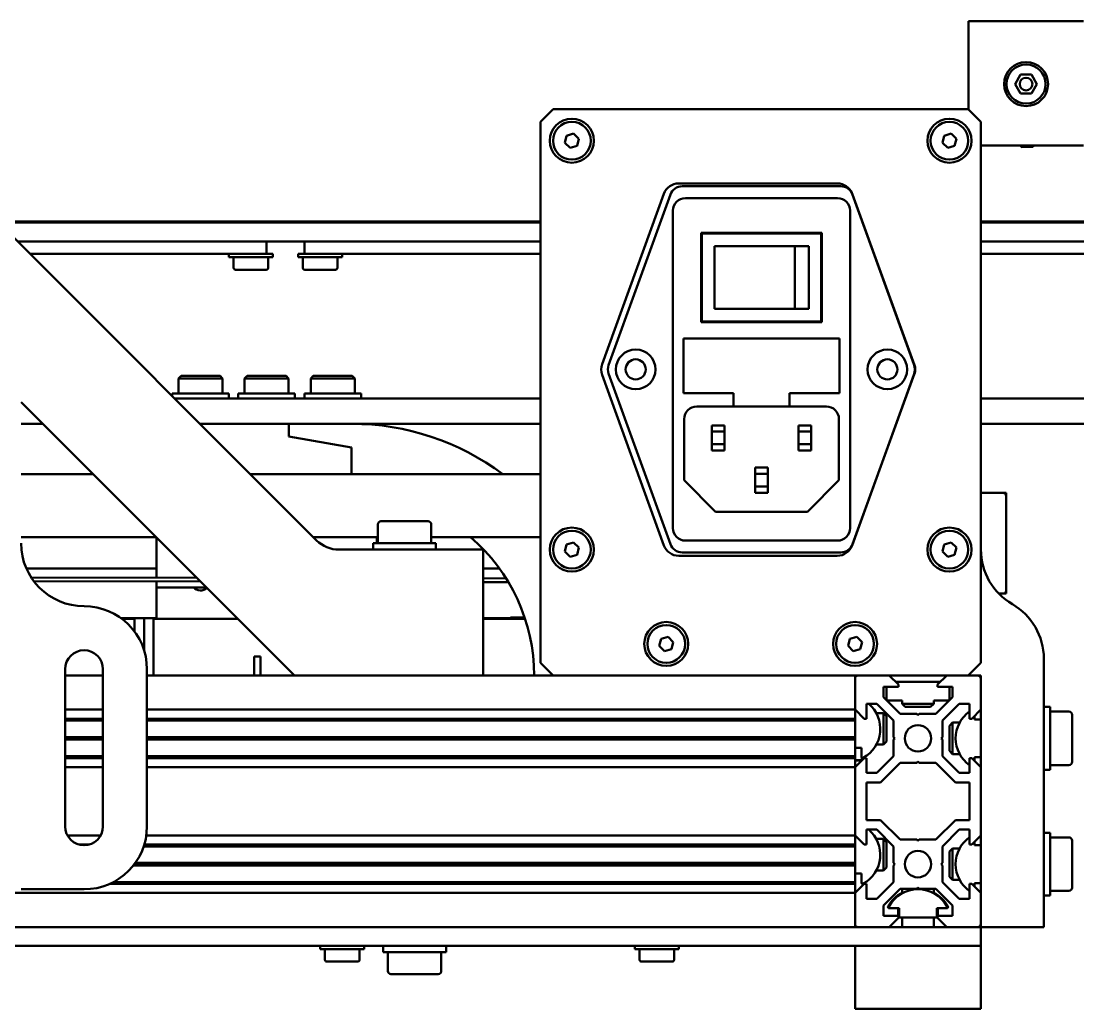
# Model space of a CAD drawing. Header units: millimetres. Extents: x -2015 to 3360, y -4745 to 2376.
# Drawn here: x 1014 to 1181.9, y 1438.3 to 1595.3 of the extents above; entities that cross this region are included whole.
import ezdxf

# ---------------------------------------------------------------- set-up
doc = ezdxf.new("R2010")
doc.units = ezdxf.units.MM
doc.header["$LTSCALE"] = 8
doc.layers.add('Visible (ISO)', color=7, linetype='Continuous', lineweight=50)

msp = doc.modelspace()

# ---------------------------------------------------------------- linework, layer by layer
at = {"layer": 'Visible (ISO)'}
for p, q in [((1164.55, 1581.26), (1164.55, 1595.31)), ((1164.55, 1595.31), (1182.83, 1595.31)), ((1173.61, 1595.31), (1174.48, 1595.32)), ((1174.48, 1595.32), (1174.48, 1595.31)), ((982.98, 1590.73), (1060.94, 1512.77)), ((1171.96, 1585.31), (1172.83, 1586.81)), ((1172.83, 1586.81), (1174.56, 1586.81)), ((1174.56, 1586.81), (1175.42, 1585.31)), ((1172.83, 1583.81), (1171.96, 1585.31)), ((1174.56, 1583.81), (1172.83, 1583.81)), ((1175.42, 1585.31), (1174.56, 1583.81)), ((1096.51, 1579.31), (1098.51, 1581.31)), ((1164.51, 1581.31), (1098.51, 1581.31)), ((1164.51, 1581.31), (1166.51, 1579.31)), ((1096.51, 1579.31), (1096.51, 1493.31)), ((1166.51, 1493.31), (1166.51, 1579.31)), ((1100.4, 1575.99), (1100.68, 1577.11)), ((1100.68, 1577.11), (1101.79, 1577.43)), ((1101.79, 1577.43), (1102.62, 1576.62)), ((1160.4, 1575.99), (1160.68, 1577.11)), ((1160.68, 1577.11), (1161.79, 1577.43)), ((1161.79, 1577.43), (1162.62, 1576.62)), ((1101.23, 1575.18), (1100.4, 1575.99)), ((1102.34, 1575.5), (1101.23, 1575.18)), ((1102.62, 1576.62), (1102.34, 1575.5)), ((1161.23, 1575.18), (1160.4, 1575.99)), ((1162.34, 1575.5), (1161.23, 1575.18)), ((1162.62, 1576.62), (1162.34, 1575.5)), ((1166.51, 1575.56), (1182.83, 1575.56)), ((1172.9, 1575.56), (1172.9, 1575.29)), ((1174.8, 1575.32), (1172.9, 1575.29)), ((1174.8, 1575.32), (1174.8, 1575.56)), ((1118.49, 1569.53), (1143.68, 1569.53)), ((1144.24, 1569.06), (1119.05, 1569.06)), ((1106.31, 1540.78), (1116.14, 1567.88)), ((1117.17, 1567.74), (1107.34, 1540.64)), ((1143.72, 1567.19), (1119.57, 1567.19)), ((1146.03, 1567.88), (1155.86, 1540.78)), ((1155.95, 1540.64), (1146.12, 1567.74)), ((1117.57, 1565.19), (1117.57, 1514.74)), ((1145.72, 1514.74), (1145.72, 1565.19)), ((1010.26, 1563.46), (1096.51, 1563.46)), ((1010.41, 1563.31), (1096.51, 1563.31)), ((1013.73, 1563.47), (1020.43, 1563.47)), ((1020.43, 1563.47), (1025.98, 1563.47)), ((1025.98, 1563.47), (1027.68, 1563.47)), ((1027.68, 1563.46), (1027.68, 1563.47)), ((1045.81, 1563.47), (1045.93, 1563.47)), ((1045.81, 1563.46), (1045.81, 1563.47)), ((1045.93, 1563.47), (1046, 1563.47)), ((1045.93, 1563.46), (1045.93, 1563.47)), ((1046, 1563.47), (1046.64, 1563.47)), ((1046, 1563.46), (1046, 1563.47)), ((1046.64, 1563.47), (1050.04, 1563.47)), ((1046.64, 1563.46), (1046.64, 1563.47)), ((1050.04, 1563.47), (1050.72, 1563.47)), ((1050.04, 1563.46), (1050.04, 1563.47)), ((1050.72, 1563.47), (1055.1, 1563.47)), ((1050.72, 1563.46), (1050.72, 1563.47)), ((1055.1, 1563.47), (1065.82, 1563.47)), ((1065.82, 1563.47), (1068.95, 1563.47)), ((1065.82, 1563.46), (1065.82, 1563.47)), ((1068.95, 1563.47), (1075.42, 1563.47)), ((1068.95, 1563.46), (1068.95, 1563.47)), ((1075.42, 1563.46), (1075.42, 1563.47)), ((1075.42, 1563.47), (1076.44, 1563.47)), ((1076.44, 1563.46), (1076.44, 1563.47)), ((1087.55, 1563.47), (1095.2, 1563.47)), ((1087.55, 1563.46), (1087.55, 1563.47)), ((1095.2, 1563.47), (1095.84, 1563.47)), ((1095.2, 1563.46), (1095.2, 1563.47)), ((1095.84, 1563.47), (1096.51, 1563.47)), ((1095.84, 1563.46), (1095.84, 1563.47)), ((1166.51, 1563.46), (1263, 1563.46)), ((1166.51, 1563.31), (1273, 1563.31)), ((1013.41, 1560.31), (1096.51, 1560.31)), ((1053, 1558.31), (1053, 1560.31)), ((1059, 1558.31), (1059, 1560.31)), ((1122.05, 1561.66), (1122.05, 1547.46)), ((1141.25, 1561.66), (1122.05, 1561.66)), ((1122.15, 1561.56), (1122.15, 1547.56)), ((1141.15, 1561.56), (1122.15, 1561.56)), ((1141.15, 1547.56), (1141.15, 1561.56)), ((1141.25, 1547.46), (1141.25, 1561.66)), ((1166.51, 1560.31), (1273, 1560.31)), ((1124.15, 1559.56), (1136.95, 1559.56)), ((1124.15, 1559.56), (1124.15, 1549.56)), ((1139.15, 1559.56), (1136.95, 1559.56)), ((1136.95, 1549.56), (1136.95, 1559.56)), ((1139.15, 1549.56), (1139.15, 1559.56)), ((1015.41, 1558.31), (1048.05, 1558.31)), ((1047, 1557.81), (1047, 1558.31)), ((1047, 1557.81), (1054, 1557.81)), ((1047.75, 1556.11), (1047.75, 1557.81)), ((1048.05, 1558.31), (1052.95, 1558.31)), ((1052.95, 1558.31), (1053, 1558.31)), ((1053, 1558.31), (1054, 1558.31)), ((1053.25, 1556.11), (1053.25, 1557.81)), ((1054, 1557.81), (1054, 1558.31)), ((1058, 1558.31), (1059, 1558.31)), ((1058, 1557.81), (1058, 1558.31)), ((1058, 1557.81), (1065, 1557.81)), ((1058.75, 1556.11), (1058.75, 1557.81)), ((1059, 1558.31), (1059.05, 1558.31)), ((1059.05, 1558.31), (1063.95, 1558.31)), ((1063.95, 1558.31), (1096.51, 1558.31)), ((1064.25, 1556.11), (1064.25, 1557.81)), ((1065, 1557.81), (1065, 1558.31)), ((1166.51, 1558.31), (1266, 1558.31)), ((1052.95, 1555.81), (1048.05, 1555.81)), ((1063.95, 1555.81), (1059.05, 1555.81)), ((1136.95, 1549.56), (1124.15, 1549.56)), ((1136.95, 1549.56), (1139.15, 1549.56)), ((1122.05, 1547.46), (1141.25, 1547.46)), ((1122.15, 1547.56), (1141.15, 1547.56)), ((1119.24, 1544.86), (1119.24, 1536.16)), ((1144.06, 1544.86), (1119.24, 1544.86)), ((1144.06, 1536.16), (1144.06, 1544.86)), ((1039.4, 1538.91), (1039, 1538.51)), ((1039, 1538.51), (1046, 1538.51)), ((1039, 1538.51), (1039, 1536.11)), ((1045.6, 1538.91), (1039.4, 1538.91)), ((1045.6, 1538.91), (1046, 1538.51)), ((1046, 1538.51), (1046, 1536.11)), ((1049.9, 1538.91), (1049.5, 1538.51)), ((1049.5, 1538.51), (1056.5, 1538.51)), ((1049.5, 1538.51), (1049.5, 1536.11)), ((1056.1, 1538.91), (1049.9, 1538.91)), ((1056.1, 1538.91), (1056.5, 1538.51)), ((1056.5, 1538.51), (1056.5, 1536.11)), ((1060.4, 1538.91), (1060, 1538.51)), ((1060, 1538.51), (1067, 1538.51)), ((1060, 1538.51), (1060, 1536.11)), ((1066.6, 1538.91), (1060.4, 1538.91)), ((1066.6, 1538.91), (1067, 1538.51)), ((1067, 1538.51), (1067, 1536.11)), ((1116.14, 1511.98), (1106.31, 1539.08)), ((1107.34, 1539.28), (1117.17, 1512.18)), ((1155.86, 1539.08), (1146.03, 1511.98)), ((1146.12, 1512.18), (1155.95, 1539.28)), ((1038, 1536.11), (1047, 1536.11)), ((1038, 1535.71), (1038, 1536.11)), ((1038.41, 1535.31), (1096.51, 1535.31)), ((1047, 1535.31), (1047, 1536.11)), ((1048.5, 1536.11), (1057.5, 1536.11)), ((1048.5, 1535.31), (1048.5, 1536.11)), ((1057.5, 1535.31), (1057.5, 1536.11)), ((1059, 1536.11), (1068, 1536.11)), ((1059, 1535.31), (1059, 1536.11)), ((1068, 1535.31), (1068, 1536.11)), ((1119.24, 1536.16), (1127.2, 1536.16)), ((1127.2, 1536.16), (1127.2, 1534.06)), ((1136.1, 1534.06), (1136.1, 1536.16)), ((1136.1, 1536.16), (1144.06, 1536.16)), ((1166.51, 1535.31), (1273, 1535.31)), ((1057.41, 1491.31), (1013.98, 1534.73)), ((1127.2, 1534.06), (1121.35, 1534.06)), ((1127.2, 1534.06), (1136.1, 1534.06)), ((1141.95, 1534.06), (1136.1, 1534.06)), ((1119.35, 1532.06), (1119.35, 1522.34)), ((1143.95, 1522.34), (1143.95, 1532.06)), ((1013.98, 1531.31), (1017.41, 1531.31)), ((1042.41, 1531.31), (1096.51, 1531.31)), ((1056.51, 1529.31), (1056.51, 1531.31)), ((1123.76, 1530.06), (1123.76, 1531.06)), ((1123.76, 1531.06), (1125.76, 1531.06)), ((1123.76, 1530.06), (1123.76, 1528.06)), ((1125.76, 1530.06), (1123.76, 1530.06)), ((1125.76, 1531.06), (1125.76, 1530.06)), ((1125.76, 1528.06), (1125.76, 1530.06)), ((1137.53, 1530.06), (1137.53, 1531.06)), ((1137.53, 1531.06), (1139.53, 1531.06)), ((1137.53, 1530.06), (1137.53, 1528.06)), ((1139.53, 1530.06), (1137.53, 1530.06)), ((1139.53, 1531.06), (1139.53, 1530.06)), ((1139.53, 1528.06), (1139.53, 1530.06)), ((1166.51, 1531.31), (1273, 1531.31)), ((1056.51, 1529.31), (1066.51, 1527.54)), ((1066.51, 1527.54), (1066.51, 1523.31)), ((1123.76, 1527.06), (1123.76, 1528.06)), ((1123.76, 1528.06), (1125.76, 1528.06)), ((1125.76, 1527.06), (1123.76, 1527.06)), ((1125.76, 1528.06), (1125.76, 1527.06)), ((1137.53, 1527.06), (1137.53, 1528.06)), ((1137.53, 1528.06), (1139.53, 1528.06)), ((1139.53, 1527.06), (1137.53, 1527.06)), ((1139.53, 1528.06), (1139.53, 1527.06)), ((1013.98, 1523.31), (1025.41, 1523.31)), ((1050.41, 1523.31), (1096.51, 1523.31)), ((1130.65, 1523.34), (1130.65, 1524.34)), ((1130.65, 1524.34), (1132.65, 1524.34)), ((1130.65, 1523.34), (1130.65, 1521.34)), ((1132.65, 1523.34), (1130.65, 1523.34)), ((1132.65, 1524.34), (1132.65, 1523.34)), ((1132.65, 1521.34), (1132.65, 1523.34)), ((1119.35, 1522.34), (1124.35, 1517.34)), ((1138.95, 1517.34), (1143.95, 1522.34)), ((1130.65, 1520.34), (1130.65, 1521.34)), ((1130.65, 1521.34), (1132.65, 1521.34)), ((1132.65, 1520.34), (1130.65, 1520.34)), ((1132.65, 1521.34), (1132.65, 1520.34)), ((1166.51, 1520.31), (1170.01, 1520.31)), ((1170.01, 1520.31), (1170.51, 1520.31)), ((1170.51, 1519.81), (1170.51, 1520.31)), ((1170.51, 1519.81), (1170.51, 1504.81)), ((1124.35, 1517.34), (1138.95, 1517.34)), ((1070.66, 1515.31), (1070.66, 1512.31)), ((1071.16, 1515.81), (1078.66, 1515.81)), ((1079.16, 1515.31), (1079.16, 1512.31)), ((1013.98, 1513.31), (1035.41, 1513.31)), ((1035.5, 1506.84), (1035.5, 1513.21)), ((1060.41, 1513.31), (1070.66, 1513.31)), ((1070.5, 1512.31), (1070.5, 1513.31)), ((1079.16, 1513.31), (1096.51, 1513.31)), ((1069.91, 1512.31), (1079.91, 1512.31)), ((1069.91, 1511.31), (1069.91, 1512.31)), ((1079.91, 1511.31), (1079.91, 1512.31)), ((1100.4, 1510.99), (1100.68, 1512.11)), ((1100.68, 1512.11), (1101.79, 1512.43)), ((1101.79, 1512.43), (1102.62, 1511.62)), ((1102.62, 1511.62), (1102.34, 1510.5)), ((1119.57, 1512.74), (1143.72, 1512.74)), ((1160.4, 1510.99), (1160.68, 1512.11)), ((1160.68, 1512.11), (1161.79, 1512.43)), ((1161.79, 1512.43), (1162.62, 1511.62)), ((1162.62, 1511.62), (1162.34, 1510.5)), ((1064.48, 1511.31), (1087.41, 1511.31)), ((1087.41, 1511.31), (1087.41, 1491.31)), ((1101.23, 1510.18), (1100.4, 1510.99)), ((1102.34, 1510.5), (1101.23, 1510.18)), ((1143.68, 1510.33), (1118.49, 1510.33)), ((1119.05, 1510.86), (1144.24, 1510.86)), ((1161.23, 1510.18), (1160.4, 1510.99)), ((1162.34, 1510.5), (1161.23, 1510.18)), ((1014.82, 1508.31), (1035.5, 1508.31)), ((1087.41, 1508.31), (1090.01, 1508.31)), ((1041.88, 1506.83), (1015.58, 1506.88)), ((1091.06, 1506.74), (1087.41, 1506.75)), ((1042.48, 1506.23), (1016, 1506.28)), ((1035.5, 1505.31), (1035.5, 1506.24)), ((1035.5, 1500.31), (1035.5, 1505.31)), ((1035.5, 1505.31), (1043.41, 1505.31)), ((1091.43, 1506.14), (1087.41, 1506.15)), ((1170.51, 1504.31), (1170.51, 1504.81)), ((1170.01, 1504.31), (1169.37, 1504.31)), ((1170.51, 1504.31), (1170.01, 1504.31)), ((1029.85, 1500.41), (1032.01, 1500.41)), ((1029.98, 1500.31), (1032.01, 1500.31)), ((1032.01, 1500.41), (1032.01, 1498.27)), ((1032.01, 1500.41), (1033.51, 1500.41)), ((1033.51, 1500.41), (1033.51, 1495.34)), ((1033.51, 1500.41), (1035.01, 1500.41)), ((1033.51, 1500.41), (1033.51, 1495.34)), ((1035.01, 1500.41), (1035.01, 1491.31)), ((1035.01, 1500.41), (1035.5, 1500.41)), ((1035.01, 1500.31), (1035.5, 1500.31)), ((1035.5, 1500.31), (1048.41, 1500.31)), ((1087.41, 1500.41), (1091.76, 1500.41)), ((1087.41, 1500.31), (1094.08, 1500.31)), ((1092.4, 1500.51), (1091.76, 1500.51)), ((1091.76, 1500.51), (1091.76, 1500.31)), ((1092.4, 1500.41), (1092.4, 1500.51)), ((1093.25, 1500.51), (1092.4, 1500.51)), ((1093.25, 1500.41), (1092.4, 1500.41)), ((1094.01, 1500.51), (1093.25, 1500.51)), ((1093.25, 1500.51), (1093.25, 1500.41)), ((1115.4, 1495.99), (1115.68, 1497.11)), ((1115.68, 1497.11), (1116.79, 1497.43)), ((1116.79, 1497.43), (1117.62, 1496.62)), ((1117.62, 1496.62), (1117.34, 1495.5)), ((1145.4, 1495.99), (1145.68, 1497.11)), ((1145.68, 1497.11), (1146.79, 1497.43)), ((1146.79, 1497.43), (1147.62, 1496.62)), ((1147.62, 1496.62), (1147.34, 1495.5)), ((1116.23, 1495.18), (1115.4, 1495.99)), ((1117.34, 1495.5), (1116.23, 1495.18)), ((1146.23, 1495.18), (1145.4, 1495.99)), ((1147.34, 1495.5), (1146.23, 1495.18)), ((1051.01, 1494.31), (1051.01, 1491.31)), ((1052.01, 1494.31), (1051.01, 1494.31)), ((1052.01, 1491.31), (1052.01, 1494.31)), ((1098.51, 1491.31), (1096.51, 1493.31)), ((1166.51, 1493.31), (1164.51, 1491.31)), ((1176.51, 1493.98), (1176.51, 1451.31)), ((1020.98, 1467.31), (1020.98, 1492.31)), ((1026.98, 1491.31), (1020.98, 1491.31)), ((1026.98, 1492.31), (1026.98, 1467.31)), ((1033.98, 1467.31), (1033.98, 1492.31)), ((1057.41, 1491.31), (1033.98, 1491.31)), ((1087.41, 1491.31), (1057.41, 1491.31)), ((1098.51, 1491.31), (1087.41, 1491.31)), ((1098.51, 1491.31), (1164.51, 1491.31)), ((1146.51, 1490.81), (1146.51, 1491.31)), ((1151.93, 1491.31), (1147.01, 1491.31)), ((1153.39, 1489.85), (1151.93, 1491.31)), ((1161.09, 1491.31), (1159.64, 1489.85)), ((1166.01, 1491.31), (1161.09, 1491.31)), ((1166.01, 1491.31), (1166.51, 1491.31)), ((1166.51, 1491.31), (1166.51, 1490.81)), ((1146.51, 1490.81), (1146.51, 1485.89)), ((1146.51, 1490.81), (1146.51, 1485.89)), ((1160.08, 1490.3), (1152.94, 1490.3)), ((1153.39, 1489.51), (1153.39, 1489.85)), ((1159.64, 1489.85), (1159.64, 1489.51)), ((1166.51, 1485.89), (1166.51, 1490.81)), ((1151.01, 1489.51), (1153.39, 1489.51)), ((1151.01, 1487.87), (1151.01, 1489.51)), ((1151.51, 1489.51), (1151.51, 1487.37)), ((1159.64, 1489.51), (1162.01, 1489.51)), ((1161.51, 1487.37), (1161.51, 1489.51)), ((1162.01, 1489.51), (1162.01, 1487.87)), ((1148.31, 1486.81), (1149.95, 1486.81)), ((1148.31, 1484.43), (1148.31, 1486.81)), ((1149.95, 1486.81), (1152.61, 1484.14)), ((1153.67, 1485.21), (1151.01, 1487.87)), ((1154.01, 1487.3), (1151.58, 1487.3)), ((1154.01, 1487.3), (1154.01, 1486.8)), ((1154.01, 1486.8), (1159.01, 1486.8)), ((1154.5, 1486.31), (1154.01, 1486.8)), ((1158.52, 1486.31), (1154.5, 1486.31)), ((1158.52, 1486.31), (1159.01, 1486.8)), ((1161.44, 1487.3), (1159.01, 1487.3)), ((1159.01, 1487.3), (1159.01, 1486.8)), ((1162.01, 1487.87), (1159.35, 1485.21)), ((1160.41, 1484.14), (1163.07, 1486.81)), ((1163.07, 1486.81), (1164.71, 1486.81)), ((1164.71, 1486.81), (1164.71, 1484.43)), ((1176.51, 1486.31), (1177.51, 1486.31)), ((1177.51, 1486.31), (1177.51, 1476.31)), ((1026.98, 1485.89), (1020.98, 1485.89)), ((1146.51, 1485.89), (1033.98, 1485.89)), ((1146.51, 1485.89), (1146.51, 1484.43)), ((1146.51, 1485.89), (1147.97, 1484.43)), ((1146.59, 1485.81), (1146.51, 1485.81)), ((1149.89, 1485.31), (1151.02, 1485.31)), ((1151.02, 1480.31), (1151.02, 1485.31)), ((1151.51, 1484.81), (1151.02, 1485.31)), ((1151.51, 1484.81), (1151.51, 1480.8)), ((1156.31, 1485.21), (1153.67, 1485.21)), ((1156.51, 1485.01), (1156.31, 1485.21)), ((1156.71, 1485.21), (1156.51, 1485.01)), ((1159.35, 1485.21), (1156.71, 1485.21)), ((1165.06, 1484.43), (1166.51, 1485.89)), ((1165.5, 1484.31), (1165.5, 1484.88)), ((1166.51, 1485.89), (1166.51, 1476.73)), ((1180.51, 1485.56), (1177.51, 1485.56)), ((1181.01, 1485.06), (1181.01, 1477.56)), ((1026.98, 1484.43), (1020.98, 1484.43)), ((1026.98, 1484.14), (1020.98, 1484.14)), ((1146.51, 1484.43), (1033.98, 1484.43)), ((1146.51, 1484.14), (1033.98, 1484.14)), ((1146.51, 1484.43), (1146.51, 1484.14)), ((1146.51, 1484.14), (1146.51, 1481.51)), ((1147.97, 1484.43), (1148.31, 1484.43)), ((1152.61, 1484.14), (1152.61, 1481.51)), ((1160.41, 1481.51), (1160.41, 1484.14)), ((1161.51, 1483.31), (1162, 1483.81)), ((1161.51, 1479.3), (1161.51, 1483.31)), ((1162, 1483.81), (1162, 1478.81)), ((1163.13, 1483.81), (1162, 1483.81)), ((1164.71, 1484.43), (1165.06, 1484.43)), ((1166.51, 1484.31), (1165.5, 1484.31)), ((1026.98, 1481.51), (1020.98, 1481.51)), ((1026.98, 1481.31), (1020.98, 1481.31)), ((1146.51, 1481.51), (1033.98, 1481.51)), ((1146.51, 1481.31), (1033.98, 1481.31)), ((1146.51, 1481.51), (1146.51, 1481.31)), ((1146.51, 1481.31), (1146.51, 1481.11)), ((1152.61, 1481.51), (1152.81, 1481.31)), ((1152.81, 1481.31), (1152.61, 1481.11)), ((1160.21, 1481.31), (1160.41, 1481.51)), ((1160.41, 1481.11), (1160.21, 1481.31)), ((1026.98, 1481.11), (1020.98, 1481.11)), ((1146.51, 1481.11), (1033.98, 1481.11)), ((1146.51, 1481.11), (1146.51, 1478.47)), ((1146.51, 1479.81), (1147.52, 1479.81)), ((1147.52, 1479.81), (1147.52, 1478.38)), ((1149.89, 1480.31), (1151.02, 1480.31)), ((1151.51, 1480.8), (1151.02, 1480.31)), ((1152.61, 1481.11), (1152.61, 1478.47)), ((1160.41, 1478.47), (1160.41, 1481.11)), ((1026.98, 1478.47), (1020.98, 1478.47)), ((1026.98, 1478.18), (1020.98, 1478.18)), ((1146.51, 1478.47), (1033.98, 1478.47)), ((1146.51, 1478.18), (1033.98, 1478.18)), ((1146.51, 1478.47), (1146.51, 1478.18)), ((1146.51, 1478.18), (1146.51, 1476.73)), ((1147.97, 1478.18), (1146.51, 1476.73)), ((1147.58, 1478.24), (1147.58, 1477.81)), ((1148.31, 1478.18), (1147.97, 1478.18)), ((1148.31, 1475.81), (1148.31, 1478.18)), ((1152.61, 1478.47), (1149.95, 1475.81)), ((1163.07, 1475.81), (1160.41, 1478.47)), ((1161.51, 1479.3), (1162, 1478.81)), ((1163.13, 1478.81), (1162, 1478.81)), ((1164.71, 1478.18), (1164.71, 1475.81)), ((1165.06, 1478.18), (1164.71, 1478.18)), ((1166.51, 1476.73), (1165.06, 1478.18)), ((1165.5, 1478.31), (1166.51, 1478.31)), ((1165.5, 1477.73), (1165.5, 1478.31)), ((1026.98, 1476.73), (1020.98, 1476.73)), ((1146.51, 1476.73), (1033.98, 1476.73)), ((1146.51, 1476.73), (1146.51, 1465.89)), ((1146.51, 1476.73), (1146.51, 1465.89)), ((1150.57, 1474.31), (1153.67, 1477.41)), ((1153.67, 1477.41), (1156.31, 1477.41)), ((1156.31, 1477.41), (1156.51, 1477.61)), ((1156.51, 1477.61), (1156.71, 1477.41)), ((1156.71, 1477.41), (1159.35, 1477.41)), ((1159.35, 1477.41), (1162.45, 1474.31)), ((1166.51, 1465.89), (1166.51, 1476.73)), ((1176.51, 1476.31), (1177.51, 1476.31)), ((1180.51, 1477.06), (1177.51, 1477.06)), ((1149.95, 1475.81), (1148.31, 1475.81)), ((1164.71, 1475.81), (1163.07, 1475.81)), ((1148.31, 1474.31), (1150.57, 1474.31)), ((1148.31, 1468.31), (1148.31, 1474.31)), ((1162.45, 1474.31), (1164.71, 1474.31)), ((1164.71, 1474.31), (1164.71, 1468.31)), ((1150.57, 1468.31), (1148.31, 1468.31)), ((1153.67, 1465.21), (1150.57, 1468.31)), ((1162.45, 1468.31), (1159.35, 1465.21)), ((1164.71, 1468.31), (1162.45, 1468.31)), ((1148.31, 1466.81), (1149.95, 1466.81)), ((1148.31, 1464.43), (1148.31, 1466.81)), ((1149.95, 1466.81), (1152.61, 1464.14)), ((1160.41, 1464.14), (1163.07, 1466.81)), ((1163.07, 1466.81), (1164.71, 1466.81)), ((1164.71, 1466.81), (1164.71, 1464.43)), ((1176.51, 1466.31), (1177.51, 1466.31)), ((1177.51, 1466.31), (1177.51, 1456.31)), ((1026.63, 1465.89), (1021.34, 1465.89)), ((1024.84, 1464.43), (1023.13, 1464.43)), ((1146.51, 1464.43), (1033.56, 1464.43)), ((1146.51, 1465.89), (1033.88, 1465.89)), ((1146.51, 1465.89), (1146.51, 1464.43)), ((1146.51, 1465.89), (1147.97, 1464.43)), ((1146.59, 1465.81), (1146.51, 1465.81)), ((1146.51, 1464.43), (1146.51, 1464.14)), ((1147.97, 1464.43), (1148.31, 1464.43)), ((1149.89, 1465.31), (1151.02, 1465.31)), ((1151.02, 1460.31), (1151.02, 1465.31)), ((1151.51, 1464.81), (1151.02, 1465.31)), ((1151.51, 1464.81), (1151.51, 1460.8)), ((1156.31, 1465.21), (1153.67, 1465.21)), ((1156.51, 1465.01), (1156.31, 1465.21)), ((1156.71, 1465.21), (1156.51, 1465.01)), ((1159.35, 1465.21), (1156.71, 1465.21)), ((1164.71, 1464.43), (1165.06, 1464.43)), ((1165.06, 1464.43), (1166.51, 1465.89)), ((1165.5, 1464.31), (1165.5, 1464.88)), ((1166.51, 1465.89), (1166.51, 1456.73)), ((1180.51, 1465.56), (1177.51, 1465.56)), ((1181.01, 1465.06), (1181.01, 1457.56)), ((1146.51, 1464.14), (1033.47, 1464.14)), ((1146.51, 1464.14), (1146.51, 1461.51)), ((1152.61, 1464.14), (1152.61, 1461.51)), ((1160.41, 1461.51), (1160.41, 1464.14)), ((1161.51, 1463.31), (1162, 1463.81)), ((1161.51, 1459.3), (1161.51, 1463.31)), ((1162, 1463.81), (1162, 1458.81)), ((1163.13, 1463.81), (1162, 1463.81)), ((1166.51, 1464.31), (1165.5, 1464.31)), ((1146.51, 1461.11), (1031.83, 1461.11)), ((1031.98, 1461.31), (1146.51, 1461.31)), ((1146.51, 1461.51), (1032.13, 1461.51)), ((1146.51, 1461.51), (1146.51, 1461.31)), ((1146.51, 1461.31), (1146.51, 1461.11)), ((1146.51, 1461.11), (1146.51, 1458.47)), ((1152.61, 1461.51), (1152.81, 1461.31)), ((1152.81, 1461.31), (1152.61, 1461.11)), ((1152.61, 1461.11), (1152.61, 1458.47)), ((1160.21, 1461.31), (1160.41, 1461.51)), ((1160.41, 1461.11), (1160.21, 1461.31)), ((1160.41, 1458.47), (1160.41, 1461.11)), ((1146.51, 1459.81), (1147.52, 1459.81)), ((1147.52, 1459.81), (1147.52, 1458.38)), ((1149.89, 1460.31), (1151.02, 1460.31)), ((1151.51, 1460.8), (1151.02, 1460.31)), ((1146.51, 1458.18), (1028.07, 1458.18)), ((1146.51, 1458.47), (1028.66, 1458.47)), ((1146.51, 1458.47), (1146.51, 1458.18)), ((1146.51, 1458.18), (1146.51, 1456.73)), ((1147.97, 1458.18), (1146.51, 1456.73)), ((1148.31, 1458.18), (1147.97, 1458.18)), ((1148.31, 1455.81), (1148.31, 1458.18)), ((1152.61, 1458.47), (1149.95, 1455.81)), ((1163.07, 1455.81), (1160.41, 1458.47)), ((1161.51, 1459.3), (1162, 1458.81)), ((1163.13, 1458.81), (1162, 1458.81)), ((1164.71, 1458.18), (1164.71, 1455.81)), ((1165.06, 1458.18), (1164.71, 1458.18)), ((1166.51, 1456.73), (1165.06, 1458.18)), ((1165.5, 1458.31), (1166.51, 1458.31)), ((1165.5, 1457.73), (1165.5, 1458.31)), ((1146.51, 1456.73), (486.51, 1456.73)), ((1013.98, 1457.31), (1023.98, 1457.31)), ((1146.51, 1456.73), (1146.51, 1451.81)), ((1146.51, 1456.73), (1146.51, 1451.81)), ((1151.01, 1454.74), (1153.67, 1457.41)), ((1153.67, 1457.41), (1156.31, 1457.41)), ((1154.01, 1456.68), (1154.01, 1457.41)), ((1156.31, 1457.41), (1156.51, 1457.61)), ((1156.51, 1457.61), (1156.71, 1457.41)), ((1156.71, 1457.41), (1159.35, 1457.41)), ((1159.01, 1456.68), (1159.01, 1457.41)), ((1159.35, 1457.41), (1162.01, 1454.74)), ((1166.51, 1451.81), (1166.51, 1456.73)), ((1176.51, 1456.31), (1177.51, 1456.31)), ((1180.51, 1457.06), (1177.51, 1457.06)), ((1149.95, 1455.81), (1148.31, 1455.81)), ((1151.01, 1453.11), (1151.01, 1454.74)), ((1162.01, 1454.74), (1162.01, 1453.11)), ((1164.71, 1455.81), (1163.07, 1455.81)), ((1153.39, 1453.11), (1151.01, 1453.11)), ((1151.93, 1454.31), (1152.09, 1454.31)), ((1151.93, 1451.31), (1153.39, 1452.76)), ((1152.09, 1454.31), (1153.51, 1454.31)), ((1153.35, 1454.31), (1153.35, 1453.11)), ((1153.39, 1452.76), (1153.39, 1453.11)), ((1153.45, 1452.81), (1153.61, 1452.81)), ((1153.51, 1454.31), (1153.51, 1452.91)), ((1153.61, 1452.81), (1159.41, 1452.81)), ((1154.01, 1451.31), (1154.01, 1452.81)), ((1159.01, 1451.31), (1159.01, 1452.81)), ((1159.41, 1452.81), (1159.57, 1452.81)), ((1159.51, 1454.31), (1160.93, 1454.31)), ((1159.51, 1452.91), (1159.51, 1454.31)), ((1159.64, 1453.11), (1159.64, 1452.76)), ((1162.01, 1453.11), (1159.64, 1453.11)), ((1159.64, 1452.76), (1161.09, 1451.31)), ((1159.67, 1454.31), (1159.67, 1453.11)), ((1160.93, 1454.31), (1161.09, 1454.31)), ((476.51, 1451.31), (1156.51, 1451.31)), ((1146.51, 1451.31), (1146.51, 1451.81)), ((1147.01, 1451.31), (1151.93, 1451.31)), ((1156.51, 1451.31), (1161.09, 1451.31)), ((1161.09, 1451.31), (1166.01, 1451.31)), ((1166.01, 1451.31), (1166.51, 1451.31)), ((1166.51, 1451.81), (1166.51, 1451.31)), ((1166.51, 1448.31), (1166.51, 1451.31)), ((1166.51, 1451.31), (1176.51, 1451.31)), ((476.51, 1448.31), (1156.51, 1448.31)), ((1061.51, 1447.81), (1061.51, 1448.31)), ((1061.51, 1447.81), (1068.51, 1447.81)), ((1062.26, 1446.11), (1062.26, 1447.81)), ((1067.76, 1446.11), (1067.76, 1447.81)), ((1068.51, 1447.81), (1068.51, 1448.31)), ((1071.51, 1448.31), (1071.51, 1447.31)), ((1081.51, 1448.31), (1081.51, 1447.31)), ((1111.51, 1447.81), (1111.51, 1448.31)), ((1111.51, 1447.81), (1118.51, 1447.81)), ((1112.26, 1446.11), (1112.26, 1447.81)), ((1117.76, 1446.11), (1117.76, 1447.81)), ((1118.51, 1447.81), (1118.51, 1448.31)), ((1146.51, 1438.31), (1146.51, 1448.31)), ((1166.51, 1448.31), (1156.51, 1448.31)), ((1166.51, 1448.31), (1156.51, 1448.31)), ((1166.51, 1438.31), (1166.51, 1448.31)), ((1081.51, 1447.31), (1071.51, 1447.31)), ((1072.26, 1444.31), (1072.26, 1447.31)), ((1080.76, 1444.31), (1080.76, 1447.31)), ((1067.46, 1445.81), (1062.56, 1445.81)), ((1117.46, 1445.81), (1112.56, 1445.81)), ((1080.26, 1443.81), (1072.76, 1443.81)), ((1166.51, 1438.31), (1146.51, 1438.31))]:
    msp.add_line(p, q, dxfattribs=at)
for centre, radius in [((1173.69, 1585.31), 3.5), ((1173.69, 1585.31), 3.1), ((1173.69, 1585.31), 1), ((1101.51, 1576.31), 3.5), ((1101.51, 1576.31), 3), ((1161.51, 1576.31), 3.5), ((1161.51, 1576.31), 3), ((1111.65, 1539.96), 3.15), ((1151.65, 1539.96), 3.15), ((1111.65, 1539.96), 1.6), ((1151.65, 1539.96), 1.6), ((1101.51, 1511.31), 3.5), ((1161.51, 1511.31), 3.5), ((1101.51, 1511.31), 3), ((1161.51, 1511.31), 3), ((1116.51, 1496.31), 3.5), ((1146.51, 1496.31), 3.5), ((1116.51, 1496.31), 3), ((1146.51, 1496.31), 3), ((1156.51, 1481.31), 2.1), ((1156.51, 1461.31), 2.1)]:
    msp.add_circle(centre, radius, dxfattribs=at)
for centre, radius, start, end in [((1118.49, 1567.03), 2.5, 90, 160.0722), ((1119.05, 1567.06), 2, 90, 160.0722), ((1143.68, 1567.03), 2.5, 19.9278, 90), ((1144.24, 1567.06), 2, 19.9278, 90), ((1119.57, 1565.19), 2, 90, 180), ((1143.72, 1565.19), 2, 0, 90), ((1048.05, 1556.11), 0.3, 180, 270), ((1052.95, 1556.11), 0.3, 270, 0), ((1059.05, 1556.11), 0.3, 180, 270), ((1063.95, 1556.11), 0.3, 270, 0), ((1108.66, 1539.93), 2.5, 160.0722, 199.9278), ((1109.22, 1539.96), 2, 160.0722, 199.9278), ((1153.51, 1539.93), 2.5, 340.0722, 19.9278), ((1154.07, 1539.96), 2, 340.0722, 19.9278), ((1121.35, 1532.06), 2, 90, 180), ((1141.95, 1532.06), 2, 0, 90), ((1066.51, 1491.31), 40, 53.1301, 90), ((1068.5, 1529.31), 2, 73.5503, 90), ((1170.01, 1519.81), 0.5, 0, 90), ((1071.16, 1515.31), 0.5, 90, 180), ((1078.66, 1515.31), 0.5, 0, 90), ((1066.51, 1491.31), 29, 0, 49.3428), ((1119.57, 1514.74), 2, 180, 270), ((1143.72, 1514.74), 2, 270, 0), ((1023.98, 1512.31), 10, 180, 270), ((1064.48, 1516.31), 5, 225, 270), ((1118.49, 1512.83), 2.5, 199.9278, 270), ((1119.05, 1512.86), 2, 199.9278, 270), ((1143.68, 1512.83), 2.5, 270, 340.0722), ((1144.24, 1512.86), 2, 270, 340.0722), ((1176.51, 1511.31), 10, 180, 240), ((1042.5, 1506.31), 1.5, 221.8103, 312.3496), ((1170.01, 1504.81), 0.5, 270, 0), ((1023.98, 1492.31), 10, 0, 90), ((1166.51, 1493.98), 10, 0, 60), ((1023.98, 1492.31), 3, 0, 180), ((1147.01, 1490.81), 0.5, 90, 180), ((1166.01, 1490.81), 0.5, 0, 90), ((1145.26, 1482.81), 5.26, 299.0917, 49.4991), ((1167.76, 1481.31), 5.26, 125.4523, 234.5477), ((1180.51, 1485.06), 0.5, 0, 90), ((1147.72, 1478.38), 0.2, 180, 299.0917), ((1180.51, 1477.56), 0.5, 270, 0), ((1023.98, 1467.31), 3, 180, 0), ((1023.98, 1467.31), 10, 270, 0), ((1145.26, 1462.81), 5.26, 299.0917, 49.4991), ((1167.76, 1461.31), 5.26, 125.4523, 234.5477), ((1180.51, 1465.06), 0.5, 0, 90), ((1147.72, 1458.38), 0.2, 180, 299.0917), ((1156.51, 1452.05), 5.26, 29.0917, 150.9083), ((1180.51, 1457.56), 0.5, 270, 0), ((1152.09, 1454.51), 0.2, 150.9083, 270), ((1160.93, 1454.51), 0.2, 270, 29.0917), ((1153.61, 1452.91), 0.1, 180, 270), ((1159.41, 1452.91), 0.1, 270, 0), ((1147.01, 1451.81), 0.5, 180, 270), ((1166.01, 1451.81), 0.5, 270, 0), ((1062.56, 1446.11), 0.3, 180, 270), ((1067.46, 1446.11), 0.3, 270, 0), ((1112.56, 1446.11), 0.3, 180, 270), ((1117.46, 1446.11), 0.3, 270, 0), ((1072.76, 1444.31), 0.5, 180, 270), ((1080.26, 1444.31), 0.5, 270, 0)]:
    msp.add_arc(centre, radius, start, end, dxfattribs=at)
for centre, major_axis, ratio, start_param, end_param in [((1142.32, 1477.81), (5.26, 0), 0.016099, 5.633845, 6.932526), ((1156.35, 1452.05), (0, -5.26), 0.999482, 3.60263, 4.204644), ((1156.67, 1452.05), (0, -5.26), 0.999482, 2.078542, 2.680555), ((1151.93, 1454.51), (-0.097, -0.175), 0.999727, 4.712389, 6.790931), ((1161.09, 1454.51), (0.097, -0.175), 0.999727, 5.77544, 7.853982), ((1153.45, 1452.91), (-0.0655, -0.0755), 0.999927, 0, 0.715029), ((1159.57, 1452.91), (0.0655, -0.0755), 0.999927, 5.568156, 6.283185)]:
    msp.add_ellipse(centre, major_axis=major_axis, ratio=ratio, start_param=start_param, end_param=end_param, dxfattribs=at)

doc.saveas('drawing.dxf')
